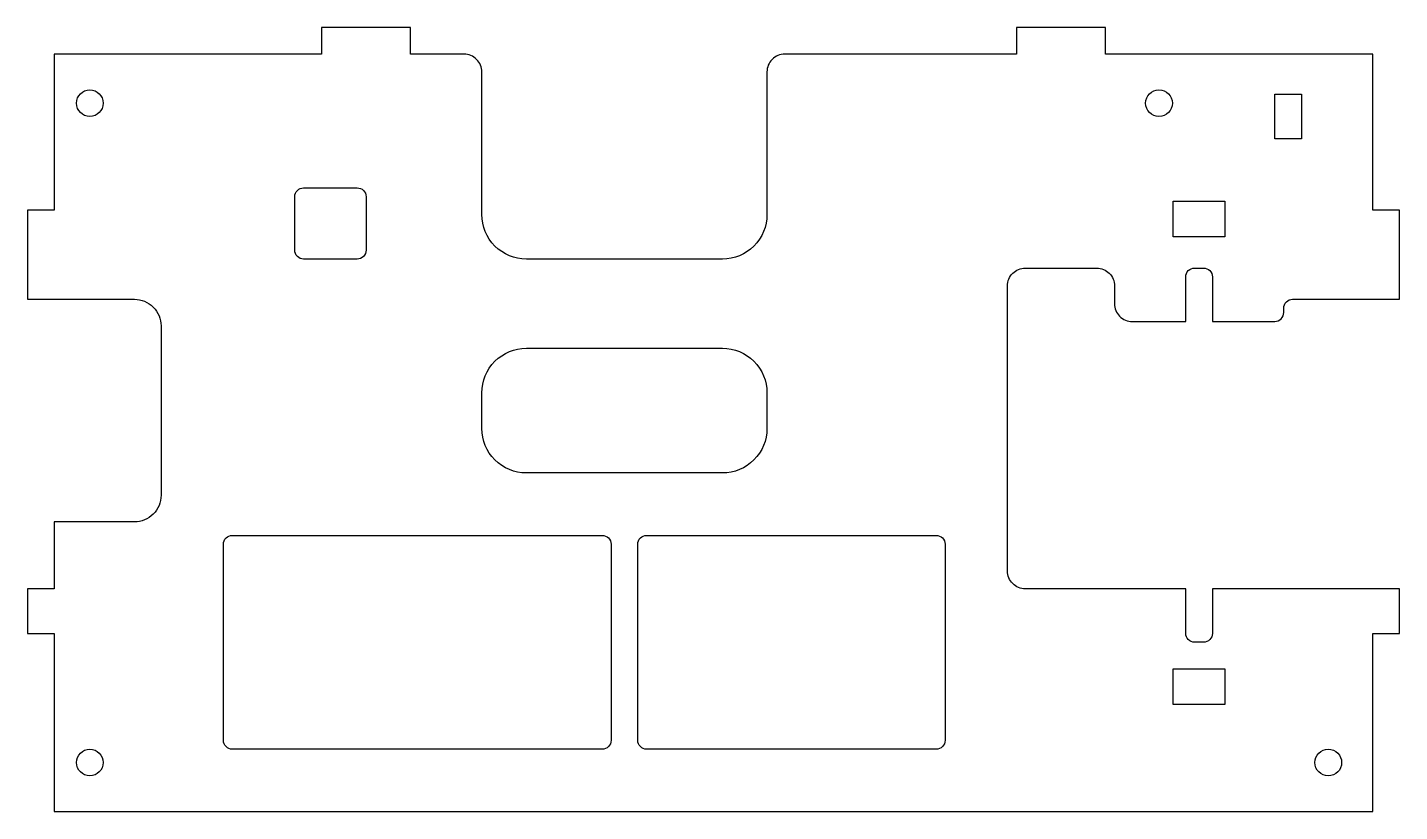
# Model space of a CAD drawing. Header units: millimetres. Extents: x -151 to 3, y -85 to 3.
import ezdxf

# ---------------------------------------------------------------- set-up
doc = ezdxf.new("R2010")
doc.units = ezdxf.units.MM

msp = doc.modelspace()

# ---------------------------------------------------------------- linework, layer by layer
for points in [[(-11, -30, 0.414214), (-10, -29), (-10, -28.5, -0.414214), (-9, -27.5), (3, -27.5), (3, -17.5), (0, -17.5), (0, 0), (-30, 0), (-30, 3), (-40, 3), (-40, 0), (-66, 0, 0.414214), (-68, -2), (-68, -18, -0.414214), (-73, -23), (-95, -23, -0.414214), (-100, -18), (-100, -2, 0.414214), (-102, 0), (-108, 0), (-108, 3), (-118, 3), (-118, 0), (-148, 0), (-148, -17.5), (-151, -17.5), (-151, -27.5), (-139, -27.5, -0.414214), (-136, -30.5), (-136, -49.5, -0.414214), (-139, -52.5), (-148, -52.5), (-148, -60), (-151, -60), (-151, -65), (-148, -65), (-148, -85), (0, -85), (0, -65), (3, -65), (3, -60), (-18, -60), (-18, -65, -0.414214), (-19, -66), (-20, -66, -0.414214), (-21, -65), (-21, -60), (-39, -60, -0.414214), (-41, -58), (-41, -26, -0.414214), (-39, -24), (-31, -24, -0.414214), (-29, -26), (-29, -28, 0.414214), (-27, -30), (-21, -30), (-21, -25, -0.414214), (-20, -24), (-19, -24, -0.414214), (-18, -25), (-18, -30)], [(-121, -22), (-121, -16, -0.414214), (-120, -15), (-114, -15, -0.414214), (-113, -16), (-113, -22, -0.414214), (-114, -23), (-120, -23, -0.414214)], [(-68, -42, -0.414214), (-73, -47), (-95, -47, -0.414214), (-100, -42), (-100, -38, -0.414214), (-95, -33), (-73, -33, -0.414214), (-68, -38)], [(-86.5, -78), (-128, -78, -0.414214), (-129, -77), (-129, -55, -0.414214), (-128, -54), (-86.5, -54, -0.414214), (-85.5, -55), (-85.5, -77, -0.414214)], [(-81.5, -54), (-49, -54, -0.414214), (-48, -55), (-48, -77, -0.414214), (-49, -78), (-81.5, -78, -0.414214), (-82.5, -77), (-82.5, -55, -0.414214)]]:
    msp.add_lwpolyline(points, format="xyb", close=True)
for points in [[(-8, -4.5), (-8, -9.5), (-11, -9.5), (-11, -4.5)], [(-22.4, -20.5), (-22.4, -16.5), (-16.6, -16.5), (-16.6, -20.5)], [(-22.4, -73), (-22.4, -69), (-16.6, -69), (-16.6, -73)]]:
    msp.add_lwpolyline(points, close=True)
for centre in [(-144, -5.5), (-24, -5.5), (-144, -79.5), (-5, -79.5)]:
    msp.add_circle(centre, 1.5)

doc.saveas('drawing.dxf')
